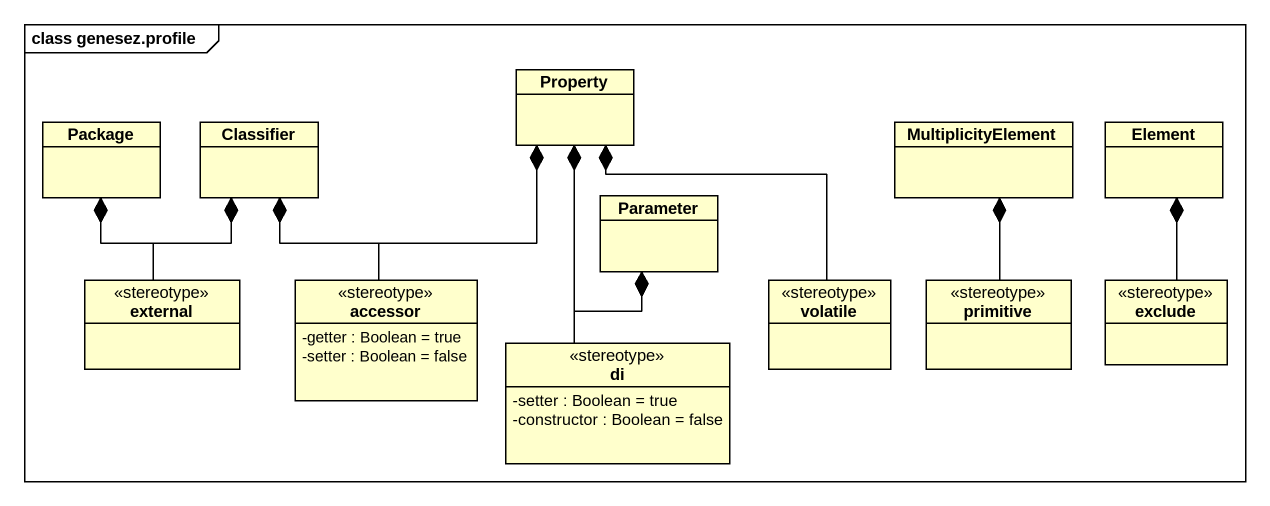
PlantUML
@startuml
mainframe class genesez.profile
hide circle
hide empty members
skinparam classAttributeIconSize 0
class Property
class "Package" as Package_
class Classifier
class MultiplicityElement
class Element
class Parameter
class external <<stereotype>>
class accessor <<stereotype>> {
  -getter : Boolean = true
  -setter : Boolean = false
}
class volatile <<stereotype>>
class primitive <<stereotype>>
class exclude <<stereotype>>
class di <<stereotype>> {
  -setter : Boolean = true
  -constructor : Boolean = false
}
external -up-* Package_
external -up-* Classifier
accessor -up-* Property
accessor -up-* Classifier
volatile -up-* Property
primitive -up-* MultiplicityElement
exclude -up-* Element
di -up-* Property
di -up-* Parameter
@enduml
